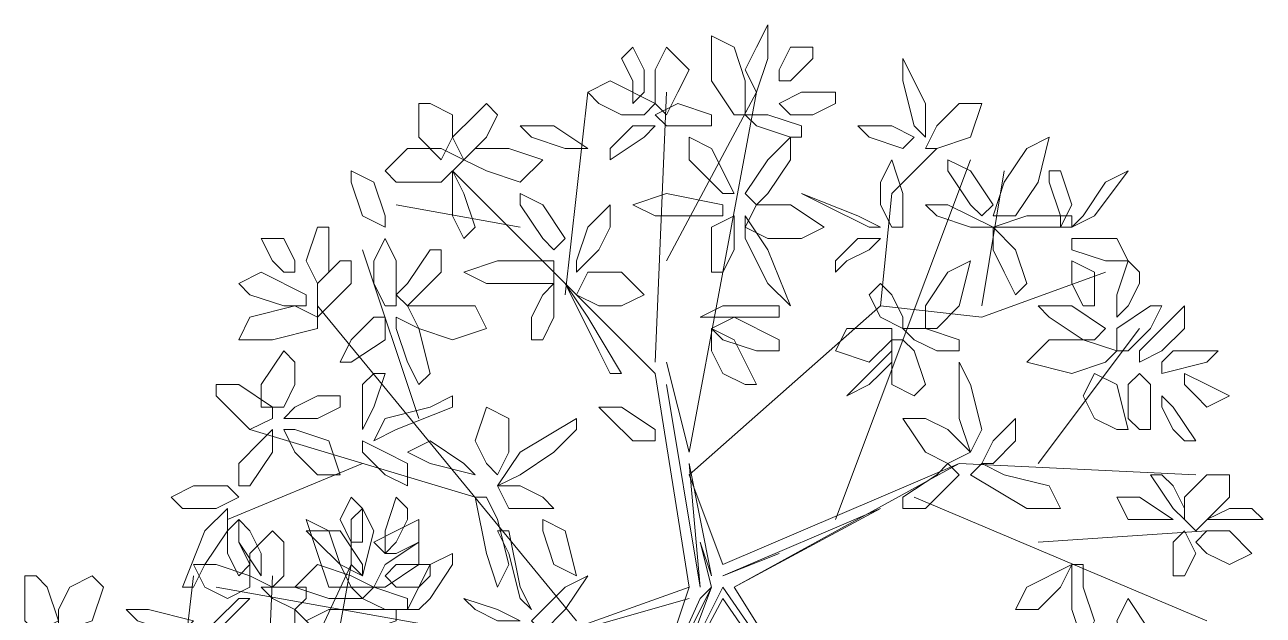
# Model space of a CAD drawing. Header units: millimetres. Extents: x 2364 to 2508, y 1551 to 1771.
# Drawn here: x 2402.502 to 2405.609, y 1617.976 to 1619.459 of the extents above; entities that cross this region are included whole.
import ezdxf

# ---------------------------------------------------------------- set-up
doc = ezdxf.new("R2010")
doc.units = ezdxf.units.MM
doc.layers.add('PDF_0', color=7, linetype='Continuous')

msp = doc.modelspace()

# ---------------------------------------------------------------- linework, layer by layer
at = {"layer": 'PDF_0', "lineweight": 9}
for points in [[(2404.3096, 1619.3456), (2404.3378, 1619.2891), (2404.3661, 1619.3738), (2404.3661, 1619.4585), (2404.3378, 1619.402)], [(2404.3096, 1619.2326), (2404.2814, 1619.2326), (2404.2249, 1619.3173), (2404.2249, 1619.4303), (2404.2814, 1619.402), (2404.3096, 1619.3173)], [(2404.0272, 1619.2608), (2404.0555, 1619.2891), (2404.0555, 1619.3456), (2404.0272, 1619.402), (2403.999, 1619.3738), (2404.0272, 1619.3173)], [(2404.1119, 1619.2326), (2404.0837, 1619.2608), (2404.0837, 1619.3456), (2404.1119, 1619.402), (2404.1684, 1619.3456), (2404.1402, 1619.2891)], [(2404.3943, 1619.3173), (2404.3943, 1619.3456), (2404.4226, 1619.402), (2404.479, 1619.402), (2404.479, 1619.3738), (2404.4226, 1619.3173)], [(2404.705, 1619.3173), (2404.705, 1619.3738), (2404.7614, 1619.2608), (2404.7614, 1619.1761), (2404.7332, 1619.2044)], [(2403.999, 1619.2326), (2403.9425, 1619.2608), (2403.9143, 1619.2891), (2403.9707, 1619.3173), (2404.0837, 1619.2608), (2404.0555, 1619.2326)], [(2404.479, 1619.2326), (2404.4226, 1619.2326), (2404.3943, 1619.2608), (2404.4508, 1619.2891), (2404.5355, 1619.2891), (2404.5355, 1619.2608)], [(2403.5754, 1619.2326), (2403.5754, 1619.1761), (2403.5471, 1619.1197), (2403.4907, 1619.1761), (2403.4907, 1619.2608), (2403.5189, 1619.2608)], [(2403.6601, 1619.2608), (2403.6883, 1619.2326), (2403.6601, 1619.1761), (2403.6036, 1619.1197), (2403.5754, 1619.1761), (2403.6319, 1619.2326)], [(2404.1684, 1619.2044), (2404.1119, 1619.2044), (2404.0837, 1619.2326), (2404.1402, 1619.2608), (2404.2249, 1619.2326), (2404.2249, 1619.2044)], [(2404.7614, 1619.1479), (2404.7897, 1619.1479), (2404.8744, 1619.1761), (2404.9026, 1619.2608), (2404.8462, 1619.2608), (2404.7897, 1619.2044)], [(2404.4226, 1619.1761), (2404.3378, 1619.2044), (2404.3096, 1619.2326), (2404.3661, 1619.2326), (2404.4508, 1619.2044), (2404.4508, 1619.1761)], [(2403.8578, 1619.1479), (2403.9143, 1619.1479), (2403.8295, 1619.2044), (2403.7448, 1619.2044), (2403.7731, 1619.1761)], [(2403.999, 1619.1761), (2404.0272, 1619.2044), (2404.0837, 1619.2044), (2404.0555, 1619.1761), (2403.9707, 1619.1197), (2403.9707, 1619.1479)], [(2404.6202, 1619.1761), (2404.592, 1619.2044), (2404.6767, 1619.2044), (2404.7332, 1619.1761), (2404.705, 1619.1479)], [(2404.2249, 1619.0632), (2404.1684, 1619.1197), (2404.1684, 1619.1761), (2404.2249, 1619.1479), (2404.2814, 1619.0349), (2404.2531, 1619.0349)], [(2404.3661, 1619.0349), (2404.4226, 1619.1197), (2404.4226, 1619.1761), (2404.3661, 1619.1197), (2404.3096, 1619.0349), (2404.3378, 1619.0067)], [(2404.9309, 1618.9785), (2404.9874, 1618.9785), (2405.0438, 1619.0632), (2405.0721, 1619.1761), (2405.0156, 1619.1479), (2404.9591, 1619.0632)], [(2403.4624, 1619.1479), (2403.5471, 1619.1479), (2403.6036, 1619.1197), (2403.5471, 1619.0632), (2403.4342, 1619.0632), (2403.4059, 1619.0914)], [(2403.6036, 1619.1197), (2403.6319, 1619.1479), (2403.7166, 1619.1479), (2403.8013, 1619.1197), (2403.7448, 1619.0632), (2403.6601, 1619.0914)], [(2404.6767, 1618.9502), (2404.705, 1618.9502), (2404.705, 1619.0349), (2404.6767, 1619.1197), (2404.6485, 1619.0632), (2404.6485, 1619.0067)], [(2404.8744, 1619.0067), (2404.8179, 1619.0914), (2404.8179, 1619.1197), (2404.8744, 1619.0914), (2404.9309, 1619.0067), (2404.9026, 1618.9785)], [(2403.3495, 1618.9785), (2403.3212, 1619.0632), (2403.3212, 1619.0914), (2403.3777, 1619.0632), (2403.4059, 1618.9785), (2403.4059, 1618.9502)], [(2403.5754, 1618.9785), (2403.5754, 1619.0632), (2403.5754, 1619.0914), (2403.6036, 1619.0349), (2403.6319, 1618.9502), (2403.6036, 1618.922)], [(2405.0721, 1619.0632), (2405.1003, 1618.9785), (2405.1003, 1618.9502), (2405.1286, 1619.0067), (2405.1003, 1619.0914), (2405.0721, 1619.0914)], [(2405.2133, 1619.0632), (2405.2698, 1619.0914), (2405.185, 1618.9785), (2405.1286, 1618.9502), (2405.1568, 1618.9785)], [(2403.8013, 1618.922), (2403.7448, 1619.0067), (2403.7448, 1619.0349), (2403.8013, 1619.0067), (2403.8578, 1618.922), (2403.8295, 1618.8937)], [(2403.9425, 1618.8937), (2403.9707, 1618.9502), (2403.9707, 1619.0067), (2403.9143, 1618.9502), (2403.886, 1618.8655), (2403.886, 1618.8373)], [(2404.1966, 1618.9785), (2404.0837, 1618.9785), (2404.0272, 1619.0067), (2404.1119, 1619.0349), (2404.2531, 1619.0067), (2404.2531, 1618.9785)], [(2404.3096, 1618.9502), (2404.3378, 1619.0067), (2404.4226, 1619.0067), (2404.5073, 1618.9502), (2404.4508, 1618.922), (2404.3661, 1618.922)], [(2404.5073, 1619.0067), (2404.4508, 1619.0349), (2404.592, 1618.9785), (2404.6485, 1618.9502), (2404.6202, 1618.9502)], [(2404.8744, 1618.9502), (2404.7897, 1618.9785), (2404.7614, 1619.0067), (2404.8179, 1619.0067), (2404.9309, 1618.9502), (2404.9026, 1618.9502)], [(2404.2249, 1618.8373), (2404.2531, 1618.8373), (2404.2814, 1618.8937), (2404.2814, 1618.9785), (2404.2249, 1618.9502), (2404.2249, 1618.8937)], [(2404.3661, 1618.809), (2404.4226, 1618.7525), (2404.3661, 1618.8937), (2404.3096, 1618.9785), (2404.3096, 1618.922)], [(2405.0721, 1618.9502), (2404.9874, 1618.9502), (2404.9309, 1618.9502), (2405.0156, 1618.9785), (2405.1286, 1618.9785), (2405.1286, 1618.9502)], [(2403.2647, 1618.922), (2403.2647, 1618.8373), (2403.2365, 1618.809), (2403.2083, 1618.8655), (2403.2365, 1618.9502), (2403.2647, 1618.9502)], [(2404.9591, 1618.8373), (2404.9309, 1618.8937), (2404.9309, 1618.9502), (2404.9874, 1618.8937), (2405.0156, 1618.809), (2404.9874, 1618.7808)], [(2403.18, 1618.8373), (2403.1518, 1618.8373), (2403.1235, 1618.8655), (2403.0953, 1618.922), (2403.1518, 1618.922), (2403.18, 1618.8655)], [(2403.3777, 1618.809), (2403.3777, 1618.8655), (2403.4059, 1618.922), (2403.4342, 1618.8655), (2403.4342, 1618.7525), (2403.4059, 1618.7525)], [(2404.5638, 1618.8655), (2404.6202, 1618.8937), (2404.6485, 1618.922), (2404.592, 1618.922), (2404.5355, 1618.8655), (2404.5355, 1618.8373)], [(2405.1286, 1618.922), (2405.1286, 1618.8937), (2405.2133, 1618.8655), (2405.2698, 1618.8655), (2405.2415, 1618.922), (2405.185, 1618.922)], [(2403.4624, 1618.809), (2403.5189, 1618.8937), (2403.5471, 1618.8937), (2403.5471, 1618.8373), (2403.4624, 1618.7525), (2403.4342, 1618.7808)], [(2403.3212, 1618.809), (2403.2647, 1618.7525), (2403.2365, 1618.7243), (2403.2365, 1618.809), (2403.293, 1618.8655), (2403.3212, 1618.8655)], [(2403.7731, 1618.809), (2403.6601, 1618.809), (2403.6036, 1618.8373), (2403.6883, 1618.8655), (2403.8295, 1618.8655), (2403.8295, 1618.809)], [(2404.7614, 1618.6961), (2404.7897, 1618.6961), (2404.8462, 1618.7525), (2404.8744, 1618.8655), (2404.8179, 1618.8373), (2404.7614, 1618.7525)], [(2405.185, 1618.7525), (2405.1568, 1618.7525), (2405.1286, 1618.809), (2405.1286, 1618.8655), (2405.185, 1618.8373), (2405.185, 1618.7808)], [(2405.298, 1618.809), (2405.2698, 1618.7525), (2405.2415, 1618.7243), (2405.2415, 1618.7808), (2405.2698, 1618.8655), (2405.298, 1618.8373)], [(2403.1518, 1618.7525), (2403.0671, 1618.7808), (2403.0388, 1618.809), (2403.0953, 1618.8373), (2403.2083, 1618.7808), (2403.2083, 1618.7525)], [(2403.886, 1618.7808), (2403.9143, 1618.8373), (2403.999, 1618.8373), (2404.0555, 1618.7808), (2403.999, 1618.7525), (2403.9425, 1618.7525)], [(2403.7731, 1618.6678), (2403.8013, 1618.6678), (2403.8295, 1618.7243), (2403.8295, 1618.809), (2403.8013, 1618.7808), (2403.7731, 1618.7243)], [(2403.9425, 1618.6396), (2403.886, 1618.7525), (2403.8578, 1618.809), (2403.9143, 1618.7243), (2403.999, 1618.5831), (2403.9707, 1618.5831)], [(2404.6767, 1618.7808), (2404.705, 1618.7243), (2404.705, 1618.6961), (2404.6485, 1618.7243), (2404.6202, 1618.7808), (2404.6485, 1618.809)], [(2403.2365, 1618.7243), (2403.2365, 1618.6961), (2403.1235, 1618.6678), (2403.0388, 1618.6678), (2403.0671, 1618.7243), (2403.18, 1618.7525)], [(2403.4624, 1618.7525), (2403.4907, 1618.6961), (2403.5754, 1618.6678), (2403.6601, 1618.6961), (2403.6319, 1618.7525), (2403.5471, 1618.7525)], [(2404.3378, 1618.7243), (2404.2531, 1618.7243), (2404.1966, 1618.7243), (2404.2531, 1618.7525), (2404.3943, 1618.7525), (2404.3943, 1618.7243)], [(2405.1568, 1618.6678), (2405.0721, 1618.7243), (2405.0438, 1618.7525), (2405.1286, 1618.7525), (2405.2133, 1618.6961), (2405.185, 1618.6678)], [(2405.3262, 1618.6961), (2405.2698, 1618.6396), (2405.2415, 1618.6396), (2405.2415, 1618.6961), (2405.3262, 1618.7525), (2405.3545, 1618.7525)], [(2405.298, 1618.6113), (2405.298, 1618.6396), (2405.3545, 1618.6961), (2405.411, 1618.7525), (2405.411, 1618.6961), (2405.3545, 1618.6396)], [(2403.3212, 1618.6678), (2403.3777, 1618.7243), (2403.4059, 1618.7243), (2403.4059, 1618.6678), (2403.3212, 1618.6113), (2403.293, 1618.6113)], [(2403.4624, 1618.6113), (2403.4342, 1618.6961), (2403.4342, 1618.7243), (2403.4907, 1618.6961), (2403.5189, 1618.5831), (2403.4907, 1618.5549)], [(2404.3378, 1618.6396), (2404.2531, 1618.6678), (2404.2249, 1618.6961), (2404.2814, 1618.7243), (2404.3943, 1618.6678), (2404.3943, 1618.6396)], [(2404.2531, 1618.5831), (2404.2249, 1618.6396), (2404.2249, 1618.6961), (2404.2814, 1618.6678), (2404.3378, 1618.5549), (2404.3096, 1618.5549)], [(2404.6767, 1618.6961), (2404.6767, 1618.6678), (2404.6202, 1618.6113), (2404.5355, 1618.6396), (2404.5638, 1618.6961), (2404.6202, 1618.6961)], [(2404.7897, 1618.6396), (2404.7332, 1618.6678), (2404.705, 1618.6961), (2404.7614, 1618.6961), (2404.8462, 1618.6678), (2404.8462, 1618.6396)], [(2404.7332, 1618.6396), (2404.7614, 1618.5549), (2404.7332, 1618.5266), (2404.6767, 1618.5549), (2404.6767, 1618.6678), (2404.705, 1618.6678)], [(2405.2415, 1618.6396), (2405.2133, 1618.6113), (2405.1286, 1618.5831), (2405.0156, 1618.6113), (2405.0721, 1618.6678), (2405.1568, 1618.6678)], [(2403.18, 1618.5549), (2403.1518, 1618.4984), (2403.0953, 1618.4984), (2403.0953, 1618.5549), (2403.1518, 1618.6396), (2403.18, 1618.6113)], [(2404.6767, 1618.6113), (2404.6767, 1618.6396), (2404.6202, 1618.5831), (2404.5638, 1618.5266), (2404.6202, 1618.5549), (2404.6485, 1618.5831)], [(2405.3827, 1618.6396), (2405.4674, 1618.6396), (2405.4957, 1618.6396), (2405.4674, 1618.6113), (2405.3545, 1618.5831), (2405.3545, 1618.6113)], [(2404.8744, 1618.5549), (2404.8462, 1618.6113), (2404.8462, 1618.4701), (2404.8744, 1618.3854), (2404.9026, 1618.4419)], [(2403.3495, 1618.5549), (2403.3495, 1618.4984), (2403.3495, 1618.4419), (2403.3777, 1618.4984), (2403.4059, 1618.5831), (2403.3777, 1618.5831)], [(2405.185, 1618.4701), (2405.1568, 1618.5266), (2405.185, 1618.5831), (2405.2415, 1618.5549), (2405.2698, 1618.4419), (2405.2415, 1618.4419)], [(2405.2698, 1618.4701), (2405.2698, 1618.5549), (2405.298, 1618.5831), (2405.3262, 1618.5549), (2405.3262, 1618.4419), (2405.298, 1618.4419)], [(2405.411, 1618.5549), (2405.411, 1618.5831), (2405.4674, 1618.5549), (2405.5239, 1618.5266), (2405.4674, 1618.4984), (2405.4392, 1618.5266)], [(2403.0388, 1618.5549), (2403.1235, 1618.4984), (2403.1235, 1618.4701), (2403.0671, 1618.4419), (2402.9823, 1618.5266), (2402.9823, 1618.5549)], [(2403.293, 1618.5266), (2403.293, 1618.4984), (2403.2365, 1618.4701), (2403.1518, 1618.4701), (2403.18, 1618.4984), (2403.2365, 1618.5266)], [(2403.5189, 1618.4984), (2403.4059, 1618.4701), (2403.3777, 1618.4137), (2403.4342, 1618.4419), (2403.5754, 1618.4984), (2403.5754, 1618.5266)], [(2405.3827, 1618.4419), (2405.3545, 1618.4984), (2405.3545, 1618.5266), (2405.3827, 1618.4984), (2405.4392, 1618.4137), (2405.411, 1618.4137)], [(2403.6883, 1618.3289), (2403.6601, 1618.3572), (2403.6319, 1618.4137), (2403.6601, 1618.4984), (2403.7166, 1618.4701), (2403.7166, 1618.3854)], [(2404.0272, 1618.4137), (2403.9707, 1618.4701), (2403.9425, 1618.4984), (2403.999, 1618.4984), (2404.0837, 1618.4419), (2404.0837, 1618.4137)], [(2403.8295, 1618.3854), (2403.7448, 1618.3289), (2403.6883, 1618.3007), (2403.7448, 1618.3854), (2403.886, 1618.4701), (2403.886, 1618.4419)], [(2404.8744, 1618.3854), (2404.8179, 1618.3572), (2404.7614, 1618.3854), (2404.705, 1618.4701), (2404.7614, 1618.4701), (2404.8179, 1618.4419)], [(2404.9874, 1618.4701), (2404.9309, 1618.4137), (2404.9026, 1618.3572), (2404.9309, 1618.3572), (2404.9874, 1618.4137)], [(2403.0388, 1618.3572), (2403.0953, 1618.4137), (2403.1235, 1618.4419), (2403.1235, 1618.3854), (2403.0671, 1618.3007), (2403.0388, 1618.3007)], [(2403.1518, 1618.4419), (2403.18, 1618.4419), (2403.2647, 1618.4137), (2403.293, 1618.3289), (2403.2365, 1618.3289), (2403.18, 1618.3854)], [(2403.3495, 1618.4137), (2403.3495, 1618.3854), (2403.4059, 1618.3289), (2403.4624, 1618.3007), (2403.4624, 1618.3572), (2403.4059, 1618.3854)], [(2403.6036, 1618.3572), (2403.6319, 1618.3289), (2403.5189, 1618.3572), (2403.4624, 1618.3854), (2403.5189, 1618.4137)], [(2404.7897, 1618.3289), (2404.705, 1618.2725), (2404.705, 1618.2442), (2404.7614, 1618.2442), (2404.8462, 1618.3289), (2404.8179, 1618.3572)], [(2404.9591, 1618.3289), (2405.0721, 1618.3007), (2405.1003, 1618.2442), (2405.0156, 1618.2442), (2404.8744, 1618.3289), (2404.9026, 1618.3572)], [(2405.3827, 1618.3007), (2405.411, 1618.2442), (2405.411, 1618.216), (2405.3827, 1618.2442), (2405.3262, 1618.3289), (2405.3545, 1618.3289)], [(2405.411, 1618.2725), (2405.4674, 1618.3289), (2405.5239, 1618.3289), (2405.5239, 1618.2725), (2405.4392, 1618.1877), (2405.411, 1618.216)], [(2403.0388, 1618.2725), (2403.0106, 1618.3007), (2402.9259, 1618.3007), (2402.8694, 1618.2725), (2402.8976, 1618.2442), (2402.9823, 1618.2442)], [(2403.8295, 1618.2442), (2403.8013, 1618.2725), (2403.7448, 1618.3007), (2403.6883, 1618.3007), (2403.7166, 1618.2442), (2403.7731, 1618.2442)], [(2403.3495, 1618.1595), (2403.3212, 1618.1595), (2403.293, 1618.216), (2403.3212, 1618.2725), (2403.3495, 1618.2442), (2403.3495, 1618.216)], [(2403.4624, 1618.216), (2403.4342, 1618.1595), (2403.4059, 1618.1313), (2403.4059, 1618.1877), (2403.4342, 1618.2725), (2403.4624, 1618.2442)], [(2403.6883, 1618.216), (2403.7166, 1618.103), (2403.6883, 1618.0465), (2403.6601, 1618.1313), (2403.6319, 1618.2725), (2403.6601, 1618.2725)], [(2405.3262, 1618.216), (2405.3827, 1618.216), (2405.298, 1618.2725), (2405.2415, 1618.2725), (2405.2698, 1618.216)], [(2402.9541, 1618.103), (2403.0106, 1618.1877), (2403.0106, 1618.2442), (2402.9541, 1618.1877), (2402.8976, 1618.0465), (2402.9259, 1618.0465)], [(2403.3212, 1618.1313), (2403.3212, 1618.216), (2403.3495, 1618.2442), (2403.3777, 1618.1877), (2403.3495, 1618.0748), (2403.3212, 1618.103)], [(2405.4674, 1618.216), (2405.4957, 1618.216), (2405.5522, 1618.216), (2405.6086, 1618.216), (2405.5804, 1618.2442), (2405.5239, 1618.2442)], [(2403.0388, 1618.0748), (2403.0671, 1618.103), (2403.0388, 1618.1595), (2403.0388, 1618.216), (2403.0106, 1618.1877), (2403.0106, 1618.1313)], [(2403.0953, 1618.1313), (2403.0671, 1618.1877), (2403.0388, 1618.216), (2403.0388, 1618.1595), (2403.0953, 1618.0748), (2403.0953, 1618.103)], [(2403.3212, 1618.0465), (2403.2647, 1618.0465), (2403.2365, 1618.1313), (2403.2083, 1618.216), (2403.2647, 1618.1877), (2403.293, 1618.103)], [(2403.4059, 1618.1313), (2403.3777, 1618.1595), (2403.4342, 1618.1877), (2403.4907, 1618.216), (2403.4907, 1618.1595), (2403.4342, 1618.1313)], [(2403.8295, 1618.103), (2403.886, 1618.0748), (2403.8578, 1618.1877), (2403.8013, 1618.216), (2403.8013, 1618.1877)], [(2403.1235, 1618.0465), (2403.0671, 1618.0748), (2403.0671, 1618.1313), (2403.1235, 1618.1877), (2403.1518, 1618.1595), (2403.1518, 1618.0748)], [(2403.293, 1618.103), (2403.2365, 1618.1595), (2403.2083, 1618.1877), (2403.293, 1618.1877), (2403.3495, 1618.103), (2403.3495, 1618.0748)], [(2403.7166, 1618.1313), (2403.7448, 1618.0183), (2403.7731, 1617.9901), (2403.7448, 1618.0465), (2403.7166, 1618.1877), (2403.6883, 1618.1877)], [(2405.3827, 1618.103), (2405.3827, 1618.1595), (2405.411, 1618.1877), (2405.4392, 1618.1313), (2405.411, 1618.0748), (2405.3827, 1618.0748)], [(2405.4392, 1618.1595), (2405.4674, 1618.1877), (2405.5239, 1618.1877), (2405.5804, 1618.1313), (2405.5239, 1618.103), (2405.4674, 1618.1313)], [(2403.4907, 1618.103), (2403.4907, 1618.1595), (2403.4059, 1618.103), (2403.3777, 1618.0465), (2403.4059, 1618.0465)], [(2403.5189, 1618.0183), (2403.5754, 1618.103), (2403.5754, 1618.1313), (2403.5189, 1618.103), (2403.4624, 1617.9901), (2403.4907, 1617.9901)], [(2402.5588, 1618.0465), (2402.587, 1617.9618), (2402.5305, 1617.9336), (2402.5023, 1617.9618), (2402.5023, 1618.0748), (2402.5305, 1618.0748)], [(2402.6717, 1618.0748), (2402.6999, 1618.0465), (2402.6717, 1617.9618), (2402.587, 1617.9336), (2402.587, 1617.9901), (2402.6152, 1618.0465)], [(2403.0106, 1618.0183), (2402.9541, 1618.0465), (2402.9259, 1618.103), (2402.9823, 1618.103), (2403.0671, 1618.0748), (2403.0671, 1618.0465)], [(2403.3777, 1618.0465), (2403.3495, 1618.0183), (2403.2647, 1618.0183), (2403.18, 1618.0465), (2403.2365, 1618.103), (2403.3212, 1618.0748)], [(2403.4907, 1618.0465), (2403.4342, 1618.0465), (2403.4059, 1618.0748), (2403.4342, 1618.103), (2403.5189, 1618.103), (2403.5189, 1618.0748)], [(2403.7731, 1617.9618), (2403.8013, 1617.9336), (2403.8578, 1617.9901), (2403.9143, 1618.0748), (2403.8578, 1618.0465), (2403.8013, 1617.9901)], [(2405.1003, 1618.0465), (2405.1286, 1618.103), (2405.0156, 1618.0465), (2404.9874, 1617.9901), (2405.0438, 1617.9901)], [(2405.1568, 1618.0465), (2405.185, 1617.9618), (2405.1568, 1617.9053), (2405.1286, 1617.9901), (2405.1286, 1618.103), (2405.1568, 1618.103)], [(2403.18, 1617.9901), (2403.1235, 1618.0183), (2403.0953, 1618.0465), (2403.1235, 1618.0465), (2403.2083, 1618.0465), (2403.2083, 1618.0183)], [(2403.4059, 1617.9901), (2403.3495, 1618.0183), (2403.3212, 1618.0465), (2403.3777, 1618.0465), (2403.4624, 1618.0183), (2403.4624, 1617.9901)], [(2402.9823, 1617.9618), (2403.0388, 1618.0183), (2403.0671, 1618.0183), (2403.0388, 1617.9901), (2402.9823, 1617.9336), (2402.9541, 1617.9336)], [(2403.6319, 1617.9901), (2403.6036, 1618.0183), (2403.6883, 1617.9901), (2403.7448, 1617.9618), (2403.6883, 1617.9618)], [(2405.298, 1617.7924), (2405.3262, 1617.8206), (2405.3262, 1617.9336), (2405.2698, 1618.0183), (2405.2415, 1617.9618), (2405.2698, 1617.8489)], [(2402.8694, 1617.9336), (2402.7847, 1617.9618), (2402.7564, 1617.9901), (2402.8129, 1617.9901), (2402.9259, 1617.9618), (2402.8976, 1617.9336)], [(2403.2083, 1617.8771), (2403.2647, 1617.8489), (2403.2365, 1617.9336), (2403.18, 1617.9901), (2403.18, 1617.9336)], [(2403.3495, 1617.9336), (2403.2365, 1617.9336), (2403.2083, 1617.9618), (2403.2647, 1617.9901), (2403.4342, 1617.9901), (2403.4342, 1617.9618)]]:
    msp.add_lwpolyline(points, close=True, dxfattribs=at)
for points in [[(2403.8578, 1618.7808), (2403.9143, 1619.2891)], [(2404.0837, 1618.6113), (2404.1119, 1619.2891)], [(2404.1119, 1618.8655), (2404.3378, 1619.2891), (2404.1684, 1618.3854), (2404.1119, 1618.6113)], [(2404.7897, 1619.1479), (2404.6767, 1619.0349), (2404.6485, 1618.7525), (2404.9026, 1618.7243), (2405.2133, 1618.8373)], [(2404.5355, 1618.216), (2404.8744, 1619.1197)], [(2404.0272, 1617.6229), (2404.1684, 1618.0465), (2404.0837, 1618.5831), (2403.5754, 1619.0914)], [(2404.9026, 1618.7525), (2404.9591, 1619.0914)], [(2403.7448, 1618.9502), (2403.4342, 1619.0067)], [(2403.4907, 1618.4701), (2403.3495, 1618.8937)], [(2403.886, 1617.9618), (2403.2365, 1618.7525)], [(2404.6485, 1618.7525), (2404.1684, 1618.3289), (2404.2531, 1618.103), (2404.8462, 1618.3572), (2404.2814, 1618.0465), (2404.6485, 1618.2442), (2404.2531, 1618.0748)], [(2405.0438, 1618.3572), (2405.298, 1618.6961)], [(2404.1119, 1618.5549), (2404.1966, 1618.0465), (2404.1684, 1618.3572), (2404.2249, 1618.0748), (2404.1966, 1618.1595), (2404.2249, 1618.0465), (2404.1966, 1618.0183), (2404.0555, 1617.7077), (2404.2249, 1618.0465), (2404.1402, 1617.8206), (2404.2531, 1618.0465), (2404.5638, 1617.5947), (2404.2814, 1618.0465), (2404.5638, 1617.5947), (2404.7614, 1617.51)], [(2403.6319, 1618.2725), (2403.0671, 1618.4419)], [(2403.3495, 1618.3572), (2403.0106, 1618.216)], [(2404.8462, 1618.3572), (2405.4392, 1618.3289)], [(2404.7332, 1618.2725), (2405.4674, 1617.9618)], [(2405.0438, 1618.1595), (2405.4674, 1618.1877)], [(2404.2531, 1618.0748), (2404.3943, 1618.1313), (2404.2531, 1618.0748)], [(2402.8694, 1617.5947), (2402.9259, 1618.0748)], [(2403.1235, 1617.6794), (2403.3212, 1618.103), (2403.1518, 1617.1711), (2403.0953, 1617.397)], [(2403.0953, 1617.4253), (2403.1235, 1618.0748)], [(2403.7731, 1617.9053), (2402.9823, 1618.0465)], [(2404.1684, 1618.0183), (2403.7731, 1617.9053), (2404.1684, 1618.0465)], [(2405.185, 1617.1994), (2404.9309, 1617.2841), (2404.7614, 1617.51), (2404.5638, 1617.5665), (2404.2531, 1618.0183), (2404.0272, 1617.5947), (2403.9707, 1617.2558), (2404.3943, 1616.804)]]:
    msp.add_lwpolyline(points, dxfattribs=at)

doc.saveas('drawing.dxf')
